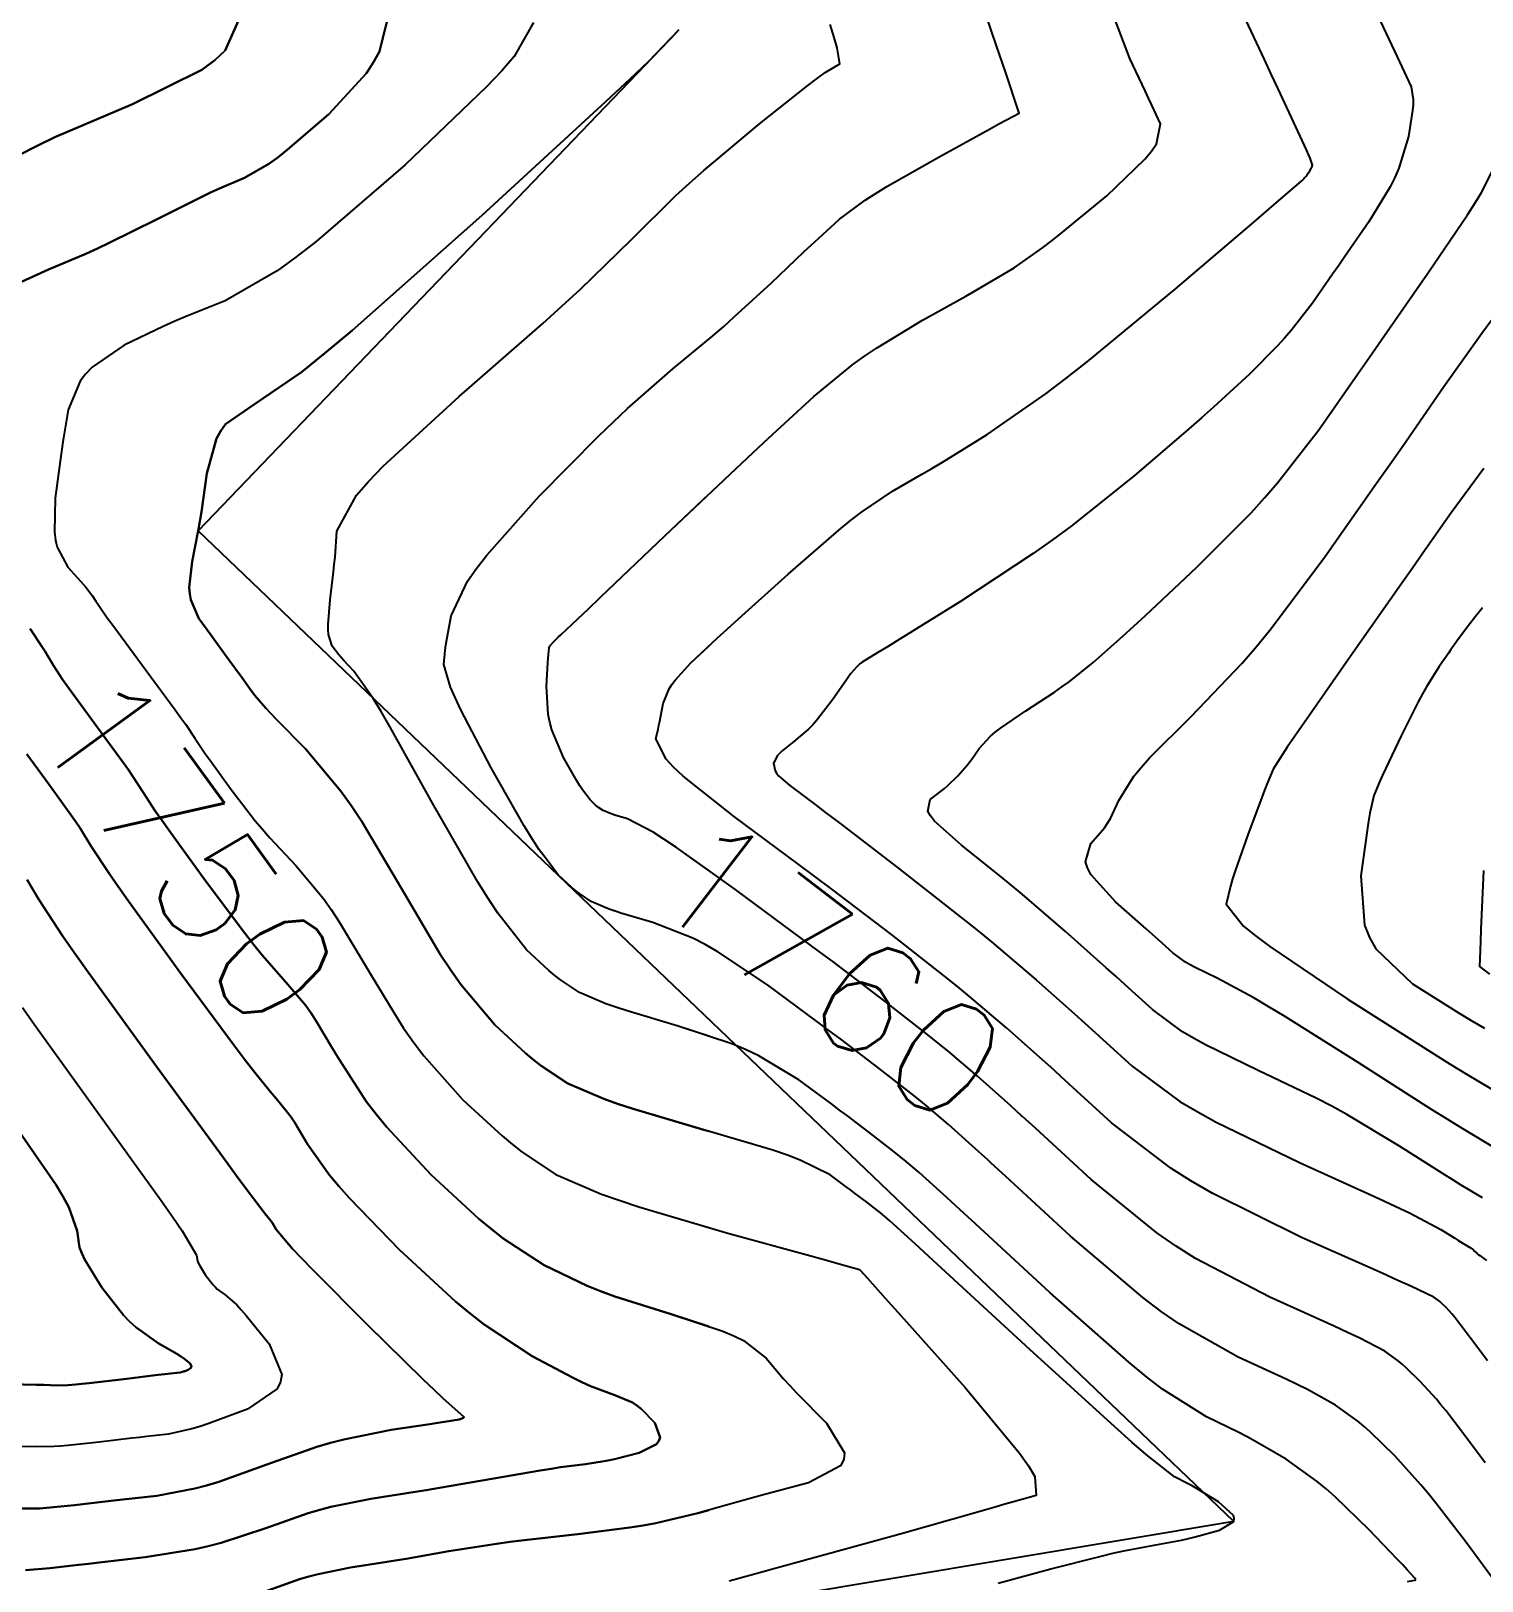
# Model space of a CAD drawing. Header units: metres. Extents: x 837476 to 838477, y 1189012 to 1191014.
# Drawn here: x 837852.3 to 837900.7, y 1189629.6 to 1189681.3 of the extents above; entities that cross this region are included whole.
import ezdxf

# ---------------------------------------------------------------- set-up
doc = ezdxf.new("R2010")
doc.units = ezdxf.units.M
doc.header["$LTSCALE"] = 0.3
for name, color, linetype in [('COTAS 10', 1, 'Continuous'), ('COTAS INT', 252, 'Continuous'), ('VIA2', 121, 'Continuous')]:
    doc.layers.add(name, color=color, linetype=linetype)
doc.styles.get("Standard").update_dxf_attribs({"font": 'simplex.shx'})

msp = doc.modelspace()

# ---------------------------------------------------------------- linework, layer by layer
at = {"layer": 'COTAS 10'}
for points in [[(837874.923, 1189653.274), (837873.843, 1189654.044), (837873.422, 1189654.325), (837873.058, 1189654.558), (837872.206, 1189655.004), (837871.784, 1189655.128), (837871.691, 1189655.159), (837871.608, 1189655.188), (837871.392, 1189655.281), (837871.234, 1189655.385), (837871.188, 1189655.421), (837871.14, 1189655.461), (837870.955, 1189655.631), (837870.702, 1189655.964), (837870.611, 1189656.107), (837870.51, 1189656.271), (837870.29, 1189656.66), (837870.07, 1189657.047), (837869.679, 1189657.971), (837869.609, 1189658.23), (837869.556, 1189658.489), (837869.505, 1189659.434), (837869.553, 1189660.209), (837869.563, 1189660.36), (837869.572, 1189660.485), (837869.59, 1189660.709), (837869.619, 1189660.769), (837869.634, 1189660.791), (837869.652, 1189660.814), (837869.743, 1189660.917), (837869.847, 1189661.022), (837869.873, 1189661.046), (837869.897, 1189661.07), (837869.976, 1189661.138), (837870.553, 1189661.68), (837870.891, 1189662.001), (837871.307, 1189662.397), (837873.455, 1189664.444), (837875.832, 1189666.698), (837876.391, 1189667.223), (837876.909, 1189667.706), (837878.422, 1189669.096), (837879.731, 1189670.163), (837880.119, 1189670.443), (837880.518, 1189670.716), (837882.054, 1189671.645), (837883.501, 1189672.452), (837883.845, 1189672.648), (837884.164, 1189672.832), (837885.109, 1189673.396), (837886.06, 1189674.061), (837886.383, 1189674.307), (837886.731, 1189674.582), (837888.2, 1189675.799), (837889.471, 1189677.016), (837889.694, 1189677.29), (837889.861, 1189677.536), (837889.999, 1189678.199), (837889.703, 1189678.829), (837889.598, 1189679.055), (837889.481, 1189679.303), (837888.975, 1189680.387), (837888.067, 1189682.759)], [(837864.225, 1189681.826), (837863.926, 1189680.614), (837863.734, 1189680.259), (837863.494, 1189679.897), (837862.234, 1189678.522), (837860.849, 1189677.329), (837860.531, 1189677.081), (837860.24, 1189676.869), (837859.427, 1189676.402), (837858.593, 1189676.045), (837858.29, 1189675.903), (837857.955, 1189675.743), (837856.483, 1189675.005), (837854.91, 1189674.225), (837854.512, 1189674.038), (837854.13, 1189673.863), (837852.883, 1189673.333), (837851.737, 1189672.811)], [(837851.737, 1189672.811), (837852.883, 1189673.333), (837854.13, 1189673.863), (837854.512, 1189674.038), (837854.91, 1189674.225), (837856.483, 1189675.005), (837857.955, 1189675.743), (837858.29, 1189675.903), (837858.593, 1189676.045), (837859.427, 1189676.402), (837860.24, 1189676.869), (837860.531, 1189677.081), (837860.849, 1189677.329), (837862.234, 1189678.522), (837863.494, 1189679.897), (837863.734, 1189680.259), (837863.926, 1189680.614), (837864.225, 1189681.826)], [(837900.785, 1189666.69), (837899.7, 1189665.221), (837898.756, 1189663.865), (837898.411, 1189663.372), (837898.029, 1189662.829), (837896.352, 1189660.443), (837894.79, 1189658.211), (837894.482, 1189657.763), (837894.227, 1189657.39), (837893.757, 1189656.658), (837893.557, 1189656.177), (837893.473, 1189655.961), (837893.377, 1189655.709), (837892.926, 1189654.503), (837892.489, 1189653.266), (837892.402, 1189652.996), (837892.328, 1189652.756), (837892.183, 1189652.151), (837892.772, 1189651.423), (837893.161, 1189651.107), (837893.649, 1189650.74), (837896.227, 1189648.997), (837899.035, 1189647.212), (837899.667, 1189646.817), (837900.236, 1189646.467), (837901.766, 1189645.56)], [(837900.83, 1189633.499), (837900.107, 1189634.475), (837899.515, 1189635.247), (837899.358, 1189635.44), (837899.205, 1189635.624), (837898.68, 1189636.21), (837898.189, 1189636.688), (837898.058, 1189636.802), (837897.929, 1189636.909), (837897.479, 1189637.231), (837896.625, 1189637.673), (837896.241, 1189637.855), (837895.794, 1189638.063), (837893.645, 1189639.031), (837891.17, 1189640.326), (837890.516, 1189640.74), (837889.876, 1189641.178), (837887.681, 1189642.962), (837885.819, 1189644.672), (837885.39, 1189645.064), (837885.361, 1189645.092), (837884.998, 1189645.42), (837883.894, 1189646.41), (837882.897, 1189647.254), (837882.573, 1189647.518), (837882.228, 1189647.795), (837880.81, 1189648.904), (837879.099, 1189650.202), (837878.571, 1189650.599), (837878.019, 1189651.011), (837875.826, 1189652.631), (837873.843, 1189654.044), (837873.422, 1189654.325), (837873.058, 1189654.558), (837872.206, 1189655.004), (837871.784, 1189655.128), (837871.691, 1189655.159), (837871.608, 1189655.188), (837871.392, 1189655.281), (837871.234, 1189655.385), (837871.188, 1189655.421), (837871.14, 1189655.461), (837870.955, 1189655.631), (837870.702, 1189655.964), (837870.611, 1189656.107), (837870.51, 1189656.271), (837870.29, 1189656.66), (837870.07, 1189657.047), (837869.679, 1189657.971), (837869.609, 1189658.23), (837869.556, 1189658.489), (837869.505, 1189659.434), (837869.553, 1189660.209), (837869.563, 1189660.36), (837869.572, 1189660.485), (837869.59, 1189660.709), (837869.619, 1189660.769), (837869.634, 1189660.791), (837869.652, 1189660.814), (837869.743, 1189660.917), (837869.847, 1189661.022), (837869.873, 1189661.046), (837869.897, 1189661.07), (837869.976, 1189661.138), (837870.553, 1189661.68), (837870.891, 1189662.001), (837871.307, 1189662.397), (837873.455, 1189664.444), (837874.923, 1189665.836)], [(837852.265, 1189661.342), (837852.683, 1189660.721), (837852.774, 1189660.582), (837852.853, 1189660.456), (837853.051, 1189660.121), (837853.353, 1189659.656), (837853.498, 1189659.449), (837853.67, 1189659.208), (837854.516, 1189658.054), (837855.37, 1189656.886), (837855.547, 1189656.636), (837855.699, 1189656.418), (837856.033, 1189655.897), (837856.455, 1189655.251), (837856.663, 1189654.955), (837856.909, 1189654.608), (837858.123, 1189652.928), (837859.429, 1189651.186), (837859.732, 1189650.8), (837860.01, 1189650.454), (837860.803, 1189649.553), (837861.457, 1189648.776), (837861.646, 1189648.509), (837861.839, 1189648.219), (837862.329, 1189647.392), (837862.567, 1189646.988), (837863.497, 1189645.556), (837863.818, 1189645.141), (837864.166, 1189644.717), (837865.652, 1189643.12), (837867.243, 1189641.652), (837867.658, 1189641.31), (837868.061, 1189640.996), (837869.423, 1189640.097), (837870.859, 1189639.412), (837871.308, 1189639.233), (837871.779, 1189639.059), (837873.669, 1189638.468), (837875.393, 1189637.902), (837875.76, 1189637.743), (837876.079, 1189637.584), (837876.834, 1189637.001), (837877.412, 1189636.309), (837877.62, 1189636.081), (837877.848, 1189635.837), (837878.848, 1189634.823), (837879.446, 1189633.839), (837879.422, 1189633.614), (837879.316, 1189633.409), (837878.247, 1189632.841), (837876.704, 1189632.42), (837876.298, 1189632.308), (837875.902, 1189632.199), (837874.55, 1189631.822), (837873.151, 1189631.494), (837872.725, 1189631.416), (837872.282, 1189631.343), (837870.544, 1189631.125), (837868.761, 1189630.925), (837868.291, 1189630.864), (837867.83, 1189630.801), (837866.248, 1189630.55), (837864.821, 1189630.304), (837864.457, 1189630.243), (837864.107, 1189630.186), (837862.959, 1189630.008), (837861.878, 1189629.791), (837861.572, 1189629.709), (837861.261, 1189629.618), (837860.114, 1189629.213)], [(837874.923, 1189638.056), (837873.669, 1189638.468), (837871.779, 1189639.059), (837871.308, 1189639.233), (837870.859, 1189639.412), (837869.423, 1189640.097), (837868.061, 1189640.996), (837867.658, 1189641.31), (837867.243, 1189641.652), (837865.652, 1189643.12), (837864.166, 1189644.717), (837863.818, 1189645.141), (837863.497, 1189645.556), (837862.567, 1189646.988), (837862.329, 1189647.392), (837861.839, 1189648.219), (837861.646, 1189648.509), (837861.457, 1189648.776), (837860.803, 1189649.553), (837860.01, 1189650.454), (837859.732, 1189650.8), (837859.429, 1189651.186), (837858.123, 1189652.928), (837856.909, 1189654.608), (837856.663, 1189654.955), (837856.455, 1189655.251), (837856.033, 1189655.897), (837855.699, 1189656.418), (837855.547, 1189656.636), (837855.37, 1189656.886), (837854.516, 1189658.054), (837853.67, 1189659.208), (837853.498, 1189659.449), (837853.353, 1189659.656), (837853.051, 1189660.121), (837852.853, 1189660.456), (837852.774, 1189660.582), (837852.683, 1189660.721), (837852.265, 1189661.342)], [(837860.114, 1189629.213), (837861.261, 1189629.618), (837861.572, 1189629.709), (837861.878, 1189629.791), (837862.959, 1189630.008), (837864.107, 1189630.186), (837864.457, 1189630.243), (837864.821, 1189630.304), (837866.248, 1189630.55), (837867.83, 1189630.801), (837868.291, 1189630.864), (837868.761, 1189630.925), (837870.544, 1189631.125), (837872.282, 1189631.343), (837872.725, 1189631.416), (837873.151, 1189631.494), (837874.55, 1189631.822), (837874.923, 1189631.926)]]:
    msp.add_lwpolyline(points, dxfattribs=at)
at = {"layer": 'COTAS INT'}
for points in [[(837874.923, 1189655.746), (837874.064, 1189656.43), (837873.746, 1189656.729), (837873.496, 1189656.994), (837873.157, 1189657.672), (837873.228, 1189657.998), (837873.256, 1189658.13), (837873.283, 1189658.257), (837873.309, 1189658.385), (837873.399, 1189658.846), (837873.594, 1189659.336), (837873.686, 1189659.481), (837873.794, 1189659.631), (837874.32, 1189660.207), (837875.203, 1189661.029), (837875.536, 1189661.334), (837875.906, 1189661.672), (837877.564, 1189663.17), (837879.259, 1189664.638), (837879.653, 1189664.957), (837880.014, 1189665.238), (837881.047, 1189665.937), (837882.032, 1189666.501), (837882.362, 1189666.698), (837882.719, 1189666.911), (837884.215, 1189667.828), (837886.186, 1189669.198), (837886.842, 1189669.698), (837887.546, 1189670.251), (837890.484, 1189672.681), (837893.11, 1189674.921), (837893.617, 1189675.354), (837894.028, 1189675.706), (837894.717, 1189676.298), (837894.778, 1189676.36), (837894.794, 1189676.377), (837894.808, 1189676.394), (837894.855, 1189676.454), (837894.899, 1189676.517), (837894.912, 1189676.536), (837894.926, 1189676.555), (837894.978, 1189676.631), (837895.025, 1189676.707), (837895.035, 1189676.728), (837895.044, 1189676.748), (837895.065, 1189676.817), (837894.989, 1189677.055), (837894.936, 1189677.181), (837894.87, 1189677.334), (837894.517, 1189678.103), (837893.923, 1189679.37), (837893.705, 1189679.835), (837893.464, 1189680.351), (837892.399, 1189682.629)], [(837851.917, 1189677.169), (837852.483, 1189677.457), (837853.095, 1189677.751), (837855.683, 1189678.854), (837857.995, 1189680.005), (837858.433, 1189680.328), (837858.782, 1189680.654), (837859.31, 1189681.851)], [(837859.31, 1189681.851), (837858.782, 1189680.654), (837858.433, 1189680.328), (837857.995, 1189680.005), (837855.683, 1189678.854), (837853.095, 1189677.751), (837852.483, 1189677.457), (837851.917, 1189677.169)], [(837869.074, 1189681.583), (837868.421, 1189680.452), (837868.007, 1189679.973), (837867.491, 1189679.422), (837864.788, 1189676.834), (837861.819, 1189674.276), (837861.137, 1189673.745), (837860.515, 1189673.291), (837858.773, 1189672.29), (837857.437, 1189671.758), (837857.072, 1189671.599), (837856.708, 1189671.436), (837855.41, 1189670.808), (837854.34, 1189670.077), (837854.12, 1189669.849), (837853.933, 1189669.611), (837853.536, 1189668.659), (837853.36, 1189667.584), (837853.313, 1189667.268), (837853.266, 1189666.944), (837853.106, 1189665.707), (837853.076, 1189664.569), (837853.113, 1189664.307), (837853.138, 1189664.201), (837853.168, 1189664.068), (837853.528, 1189663.399), (837853.947, 1189662.939), (837854.04, 1189662.833), (837854.123, 1189662.735), (837854.338, 1189662.459), (837854.466, 1189662.269), (837854.493, 1189662.226), (837854.518, 1189662.188), (837854.578, 1189662.086), (837854.841, 1189661.714), (837854.993, 1189661.505), (837855.179, 1189661.251), (837856.138, 1189659.954), (837857.108, 1189658.637), (837857.301, 1189658.37), (837857.462, 1189658.146), (837857.769, 1189657.693), (837858.007, 1189657.33), (837858.123, 1189657.163), (837858.262, 1189656.967), (837858.945, 1189656.023), (837859.783, 1189654.939), (837860.019, 1189654.656), (837860.257, 1189654.38), (837861.131, 1189653.444), (837862.05, 1189652.35), (837862.317, 1189651.975), (837862.588, 1189651.567), (837863.612, 1189649.834), (837864.251, 1189648.792), (837864.731, 1189648.008), (837865.063, 1189647.543), (837865.404, 1189647.095), (837866.713, 1189645.622), (837868.022, 1189644.414), (837868.364, 1189644.132), (837868.696, 1189643.874), (837869.817, 1189643.134), (837871.343, 1189642.475), (837871.93, 1189642.268), (837872.588, 1189642.05), (837874.923, 1189641.361)], [(837869.074, 1189681.583), (837868.421, 1189680.452), (837868.007, 1189679.973), (837867.491, 1189679.422), (837864.788, 1189676.834), (837861.819, 1189674.276), (837861.137, 1189673.745), (837860.515, 1189673.291), (837858.773, 1189672.29), (837857.437, 1189671.758), (837857.072, 1189671.599), (837856.708, 1189671.436), (837855.41, 1189670.808), (837854.34, 1189670.077), (837854.12, 1189669.849), (837853.933, 1189669.611), (837853.536, 1189668.659), (837853.36, 1189667.584), (837853.313, 1189667.268), (837853.266, 1189666.944), (837853.106, 1189665.707), (837853.076, 1189664.569), (837853.113, 1189664.307), (837853.138, 1189664.201), (837853.168, 1189664.068), (837853.528, 1189663.399), (837853.947, 1189662.939), (837854.04, 1189662.833), (837854.123, 1189662.735), (837854.338, 1189662.459), (837854.466, 1189662.269), (837854.493, 1189662.226), (837854.518, 1189662.188), (837854.578, 1189662.086), (837854.841, 1189661.714), (837854.993, 1189661.505), (837855.179, 1189661.251), (837856.138, 1189659.954), (837857.108, 1189658.637), (837857.301, 1189658.37), (837857.462, 1189658.146), (837857.769, 1189657.693), (837858.007, 1189657.33), (837858.123, 1189657.163), (837858.262, 1189656.967), (837858.945, 1189656.023), (837859.783, 1189654.939), (837860.019, 1189654.656), (837860.257, 1189654.38), (837861.131, 1189653.444), (837862.05, 1189652.35), (837862.317, 1189651.975), (837862.588, 1189651.567), (837863.612, 1189649.834), (837864.251, 1189648.792), (837864.731, 1189648.008), (837865.063, 1189647.543), (837865.404, 1189647.095), (837866.713, 1189645.622), (837868.022, 1189644.414), (837868.364, 1189644.132), (837868.696, 1189643.874), (837869.817, 1189643.134), (837871.343, 1189642.475), (837871.93, 1189642.268), (837872.588, 1189642.05), (837875.558, 1189641.174), (837878.322, 1189640.412), (837878.85, 1189640.266), (837879.275, 1189640.148), (837879.953, 1189639.956), (837879.963, 1189639.944), (837879.99, 1189639.917), (837880.038, 1189639.865), (837880.061, 1189639.84), (837880.087, 1189639.81), (837880.216, 1189639.665), (837880.81, 1189639), (837881.129, 1189638.642), (837881.516, 1189638.209), (837883.472, 1189636.017), (837885.293, 1189633.832), (837885.594, 1189633.403), (837885.807, 1189633.05), (837885.845, 1189632.41), (837885.087, 1189632.201), (837884.799, 1189632.12), (837884.478, 1189632.029), (837883.034, 1189631.617), (837881.39, 1189631.15), (837880.943, 1189631.024), (837880.498, 1189630.9), (837878.918, 1189630.467), (837877.46, 1189630.07), (837877.092, 1189629.969), (837876.74, 1189629.871), (837875.596, 1189629.553)], [(837874.923, 1189650.734), (837874.796, 1189650.806), (837874.39, 1189651.018), (837873.054, 1189651.543), (837871.989, 1189651.857), (837871.775, 1189651.928), (837871.753, 1189651.935), (837871.543, 1189652.009), (837870.998, 1189652.244), (837870.6, 1189652.507), (837870.482, 1189652.599), (837870.36, 1189652.699), (837869.895, 1189653.129), (837869.455, 1189653.71), (837869.255, 1189653.971), (837869.024, 1189654.332), (837868.793, 1189654.71), (837868.77, 1189654.747), (837867.658, 1189656.706), (837866.645, 1189658.645), (837866.454, 1189659.048), (837866.302, 1189659.393), (837866.073, 1189660.152), (837866.124, 1189660.633), (837866.148, 1189660.802), (837866.177, 1189660.986), (837866.317, 1189661.78), (837866.87, 1189662.936), (837867.159, 1189663.348), (837867.508, 1189663.801), (837869.258, 1189665.768), (837871.242, 1189667.776), (837871.738, 1189668.254), (837872.211, 1189668.698), (837873.725, 1189670.019), (837875.058, 1189671.129), (837875.417, 1189671.441), (837875.771, 1189671.754), (837877.012, 1189672.898), (837878.097, 1189673.927), (837878.353, 1189674.167), (837878.589, 1189674.388), (837879.28, 1189675.022), (837880.136, 1189675.652), (837880.477, 1189675.869), (837880.862, 1189676.106), (837882.627, 1189677.115), (837884.284, 1189678.024), (837884.602, 1189678.197), (837884.858, 1189678.337), (837885.275, 1189678.555), (837884.819, 1189679.933), (837884.526, 1189680.804), (837884.16, 1189681.886)], [(837897.344, 1189681.618), (837897.895, 1189680.439), (837898.365, 1189679.434), (837898.432, 1189679.009), (837898.427, 1189678.84), (837898.413, 1189678.649), (837898.277, 1189677.775), (837897.952, 1189676.717), (837897.818, 1189676.411), (837897.664, 1189676.099), (837896.951, 1189674.924), (837896.151, 1189673.771), (837895.944, 1189673.473), (837895.742, 1189673.184), (837895.065, 1189672.218), (837894.355, 1189671.304), (837894.133, 1189671.047), (837893.899, 1189670.79), (837892.964, 1189669.848), (837891.762, 1189668.748), (837891.36, 1189668.391), (837890.928, 1189668.011), (837889.118, 1189666.451), (837887.01, 1189664.768), (837886.389, 1189664.312), (837885.752, 1189663.859), (837883.32, 1189662.259), (837881.273, 1189660.991), (837880.88, 1189660.747), (837880.562, 1189660.55), (837880.04, 1189660.228), (837879.993, 1189660.195), (837879.975, 1189660.18), (837879.954, 1189660.162), (837879.858, 1189660.078), (837879.666, 1189659.849), (837879.584, 1189659.739), (837879.49, 1189659.61), (837879.046, 1189658.977), (837878.53, 1189658.3), (837878.39, 1189658.142), (837878.252, 1189657.998), (837877.763, 1189657.586), (837877.366, 1189657.276), (837877.286, 1189657.197), (837877.218, 1189657.12), (837877.082, 1189656.864), (837877.132, 1189656.604), (837877.183, 1189656.524), (837877.25, 1189656.441), (837877.624, 1189656.112), (837878.465, 1189655.479), (837878.827, 1189655.203), (837879.244, 1189654.885), (837881.216, 1189653.373), (837883.347, 1189651.707), (837883.865, 1189651.291), (837884.351, 1189650.895), (837885.848, 1189649.627), (837887.125, 1189648.492), (837887.473, 1189648.179), (837887.818, 1189647.867), (837889.046, 1189646.745), (837890.64, 1189645.571), (837891.217, 1189645.227), (837891.852, 1189644.874), (837894.632, 1189643.527), (837897.28, 1189642.332), (837897.832, 1189642.074), (837898.305, 1189641.848), (837899.357, 1189641.295), (837899.82, 1189641), (837899.921, 1189640.937), (837900.011, 1189640.881), (837900.237, 1189640.746), (837900.366, 1189640.669), (837900.394, 1189640.65), (837900.418, 1189640.632), (837900.48, 1189640.575), (837900.565, 1189640.495), (837900.605, 1189640.463), (837900.652, 1189640.426), (837900.878, 1189640.255)], [(837873.924, 1189681.339), (837872.915, 1189680.291), (837872.279, 1189679.687), (837871.488, 1189678.948), (837867.341, 1189675.145), (837863.013, 1189671.307), (837862.107, 1189670.545), (837861.329, 1189669.913), (837859.574, 1189668.718), (837858.794, 1189668.174), (837858.63, 1189667.952), (837858.489, 1189667.7), (837858.166, 1189666.533), (837857.983, 1189665.249), (837857.93, 1189664.923), (837857.876, 1189664.61), (837857.673, 1189663.587), (837857.581, 1189662.724), (837857.596, 1189662.513), (837857.63, 1189662.313), (837857.902, 1189661.691), (837858.297, 1189661.141), (837858.409, 1189660.987), (837858.522, 1189660.832), (837858.938, 1189660.267), (837859.283, 1189659.8), (837859.35, 1189659.708), (837859.406, 1189659.631), (837859.505, 1189659.488), (837859.558, 1189659.408), (837859.584, 1189659.371), (837859.614, 1189659.327), (837859.766, 1189659.118), (837860.137, 1189658.692), (837860.306, 1189658.512), (837860.504, 1189658.305), (837861.458, 1189657.335), (837862.643, 1189655.925), (837862.987, 1189655.441), (837863.337, 1189654.915), (837864.658, 1189652.68), (837865.965, 1189650.46), (837866.308, 1189649.944), (837866.641, 1189649.472), (837867.773, 1189648.124), (837868.802, 1189647.175), (837869.07, 1189646.955), (837869.33, 1189646.752), (837870.211, 1189646.171), (837871.414, 1189645.652), (837871.878, 1189645.489), (837872.398, 1189645.316), (837874.751, 1189644.623), (837874.923, 1189644.572)], [(837884.573, 1189629.488), (837886.331, 1189629.962), (837888.012, 1189630.391), (837888.408, 1189630.484), (837888.773, 1189630.566), (837889.841, 1189630.772), (837890.696, 1189630.927), (837890.927, 1189630.978), (837891.156, 1189631.031), (837891.962, 1189631.251), (837892.439, 1189631.543), (837892.461, 1189631.642), (837892.434, 1189631.749), (837891.937, 1189632.202), (837891.219, 1189632.637), (837891.052, 1189632.733), (837890.9, 1189632.818), (837890.467, 1189633.039), (837889.518, 1189633.782), (837889.041, 1189634.198), (837888.47, 1189634.704), (837885.633, 1189637.288), (837882.821, 1189639.88), (837882.266, 1189640.391), (837881.808, 1189640.812), (837880.962, 1189641.584), (837880.716, 1189641.793), (837880.636, 1189641.858), (837880.551, 1189641.927), (837880.2, 1189642.201), (837879.777, 1189642.522), (837879.647, 1189642.62), (837879.51, 1189642.722), (837878.968, 1189643.122), (837877.969, 1189643.611), (837877.544, 1189643.769), (837877.054, 1189643.937), (837874.751, 1189644.623), (837872.398, 1189645.316), (837871.878, 1189645.489), (837871.414, 1189645.652), (837870.211, 1189646.171), (837869.33, 1189646.752), (837869.07, 1189646.955), (837868.802, 1189647.175), (837867.773, 1189648.124), (837866.641, 1189649.472), (837866.308, 1189649.944), (837865.965, 1189650.46), (837864.658, 1189652.68), (837863.337, 1189654.915), (837862.987, 1189655.441), (837862.643, 1189655.925), (837861.458, 1189657.335), (837860.504, 1189658.305), (837860.306, 1189658.512), (837860.137, 1189658.692), (837859.766, 1189659.118), (837859.614, 1189659.327), (837859.584, 1189659.371), (837859.558, 1189659.408), (837859.505, 1189659.488), (837859.406, 1189659.631), (837859.35, 1189659.708), (837859.283, 1189659.8), (837858.938, 1189660.267), (837858.522, 1189660.832), (837858.409, 1189660.987), (837858.297, 1189661.141), (837857.902, 1189661.691), (837857.63, 1189662.313), (837857.596, 1189662.513), (837857.581, 1189662.724), (837857.673, 1189663.587), (837857.876, 1189664.61), (837857.93, 1189664.923), (837857.983, 1189665.249), (837858.166, 1189666.533), (837858.489, 1189667.7), (837858.63, 1189667.952), (837858.794, 1189668.174), (837859.574, 1189668.718), (837861.329, 1189669.913), (837862.107, 1189670.545), (837863.013, 1189671.307), (837867.341, 1189675.145), (837871.488, 1189678.948), (837872.279, 1189679.687), (837872.915, 1189680.291), (837873.924, 1189681.339)], [(837898.237, 1189629.546), (837898.489, 1189629.585), (837898.512, 1189629.6), (837898.513, 1189629.607), (837898.512, 1189629.616), (837898.489, 1189629.658), (837898.232, 1189629.936), (837898.083, 1189630.094), (837897.9, 1189630.287), (837896.96, 1189631.273), (837895.83, 1189632.372), (837895.528, 1189632.636), (837895.23, 1189632.882), (837894.194, 1189633.623), (837893.172, 1189634.221), (837892.884, 1189634.376), (837892.594, 1189634.527), (837891.527, 1189635.036), (837890.069, 1189635.964), (837889.533, 1189636.378), (837888.939, 1189636.862), (837886.316, 1189639.18), (837883.82, 1189641.478), (837883.307, 1189641.948), (837882.871, 1189642.348), (837881.94, 1189643.193), (837881.443, 1189643.613), (837881.282, 1189643.745), (837881.11, 1189643.883), (837880.403, 1189644.435), (837879.551, 1189645.082), (837879.288, 1189645.279), (837879.013, 1189645.485), (837877.921, 1189646.292), (837876.593, 1189647.089), (837876.17, 1189647.288), (837875.722, 1189647.477), (837873.903, 1189648.083), (837872.194, 1189648.587), (837871.816, 1189648.712), (837871.479, 1189648.831), (837870.605, 1189649.208), (837869.965, 1189649.63), (837869.776, 1189649.777), (837869.581, 1189649.937), (837868.834, 1189650.626), (837867.878, 1189651.849), (837867.552, 1189652.346), (837867.2, 1189652.912), (837865.703, 1189655.526), (837864.284, 1189658.065), (837863.98, 1189658.583), (837863.715, 1189659.021), (837863.076, 1189659.933), (837862.729, 1189660.296), (837862.647, 1189660.388), (837862.572, 1189660.476), (837862.351, 1189660.761), (837862.231, 1189661.157), (837862.219, 1189661.315), (837862.216, 1189661.493), (837862.283, 1189662.312), (837862.395, 1189663.243), (837862.421, 1189663.493), (837862.444, 1189663.74), (837862.51, 1189664.602), (837863.166, 1189665.801), (837863.561, 1189666.261), (837864.049, 1189666.776), (837866.585, 1189669.097), (837869.378, 1189671.534), (837870.028, 1189672.121), (837870.625, 1189672.671), (837872.339, 1189674.343), (837873.825, 1189675.803), (837874.279, 1189676.219), (837874.751, 1189676.64), (837876.61, 1189678.203), (837878.226, 1189679.481), (837878.545, 1189679.723), (837878.808, 1189679.915), (837879.293, 1189680.205), (837879.201, 1189680.738), (837879.101, 1189681.085), (837878.967, 1189681.518)], [(837874.923, 1189647.743), (837873.903, 1189648.083), (837872.194, 1189648.587), (837871.816, 1189648.712), (837871.479, 1189648.831), (837870.605, 1189649.208), (837869.965, 1189649.63), (837869.776, 1189649.777), (837869.581, 1189649.937), (837868.834, 1189650.626), (837867.878, 1189651.849), (837867.552, 1189652.346), (837867.2, 1189652.912), (837865.703, 1189655.526), (837864.284, 1189658.065), (837863.98, 1189658.583), (837863.715, 1189659.021), (837863.076, 1189659.933), (837862.729, 1189660.296), (837862.647, 1189660.388), (837862.572, 1189660.476), (837862.351, 1189660.761), (837862.231, 1189661.157), (837862.219, 1189661.315), (837862.216, 1189661.493), (837862.283, 1189662.312), (837862.395, 1189663.243), (837862.421, 1189663.493), (837862.444, 1189663.74), (837862.51, 1189664.602), (837863.166, 1189665.801), (837863.561, 1189666.261), (837864.049, 1189666.776), (837866.585, 1189669.097), (837869.378, 1189671.534), (837870.028, 1189672.121), (837870.625, 1189672.671), (837872.339, 1189674.343), (837873.825, 1189675.803), (837874.279, 1189676.219), (837874.751, 1189676.64), (837874.923, 1189676.785)], [(837900.747, 1189642.351), (837900.034, 1189642.776), (837899.752, 1189642.951), (837899.433, 1189643.151), (837897.975, 1189644.08), (837896.219, 1189645.131), (837895.712, 1189645.408), (837895.196, 1189645.678), (837893.257, 1189646.604), (837891.501, 1189647.454), (837891.1, 1189647.677), (837890.736, 1189647.895), (837889.729, 1189648.636), (837888.818, 1189649.465), (837888.514, 1189649.737), (837888.188, 1189650.028), (837886.825, 1189651.236), (837885.375, 1189652.487), (837884.994, 1189652.806), (837884.622, 1189653.113), (837883.354, 1189654.121), (837882.457, 1189654.921), (837882.32, 1189655.096), (837882.231, 1189655.252), (837882.309, 1189655.648), (837882.689, 1189655.931), (837882.79, 1189656.015), (837882.89, 1189656.102), (837883.235, 1189656.437), (837883.547, 1189656.791), (837883.626, 1189656.89), (837883.701, 1189656.989), (837883.946, 1189657.349), (837884.321, 1189657.761), (837884.479, 1189657.893), (837884.66, 1189658.033), (837885.507, 1189658.602), (837886.46, 1189659.227), (837886.707, 1189659.402), (837886.947, 1189659.578), (837887.753, 1189660.22), (837888.745, 1189661.101), (837889.102, 1189661.428), (837889.495, 1189661.79), (837891.211, 1189663.397), (837893.02, 1189665.219), (837893.471, 1189665.718), (837893.901, 1189666.214), (837895.276, 1189667.983), (837896.586, 1189669.852), (837896.975, 1189670.41), (837897.377, 1189670.987), (837898.923, 1189673.217), (837900.24, 1189675.168), (837900.497, 1189675.569), (837900.707, 1189675.908), (837901.076, 1189676.629)], [(837901.256, 1189643.955), (837900.057, 1189644.672), (837899.583, 1189644.966), (837899.046, 1189645.302), (837896.593, 1189646.865), (837894.133, 1189648.414), (837893.592, 1189648.741), (837893.112, 1189649.024), (837891.883, 1189649.68), (837891.151, 1189650.035), (837890.983, 1189650.128), (837890.832, 1189650.219), (837890.412, 1189650.528), (837889.926, 1189650.966), (837889.733, 1189651.139), (837889.514, 1189651.333), (837888.511, 1189652.22), (837887.671, 1189653.147), (837887.555, 1189653.367), (837887.489, 1189653.571), (837887.672, 1189654.177), (837888.126, 1189654.702), (837888.232, 1189654.856), (837888.329, 1189655.014), (837888.608, 1189655.614), (837889.112, 1189656.423), (837889.352, 1189656.713), (837889.635, 1189657.032), (837891.02, 1189658.42), (837892.719, 1189660.195), (837893.201, 1189660.757), (837893.687, 1189661.35), (837895.486, 1189663.748), (837897.209, 1189666.201), (837897.648, 1189666.828), (837898.07, 1189667.433), (837899.459, 1189669.432), (837900.722, 1189671.214), (837901.066, 1189671.683)], [(837901.041, 1189629.704), (837900.176, 1189630.875), (837899.198, 1189632.151), (837898.94, 1189632.469), (837898.687, 1189632.772), (837897.82, 1189633.742), (837897.009, 1189634.53), (837896.793, 1189634.719), (837896.579, 1189634.895), (837895.836, 1189635.427), (837894.899, 1189635.947), (837894.563, 1189636.116), (837894.194, 1189636.295), (837892.586, 1189637.033), (837890.619, 1189638.145), (837890.024, 1189638.559), (837889.408, 1189639.02), (837886.998, 1189641.071), (837884.82, 1189643.075), (837884.349, 1189643.506), (837884.229, 1189643.617), (837883.935, 1189643.884), (837882.917, 1189644.802), (837882.17, 1189645.434), (837881.928, 1189645.631), (837881.669, 1189645.839), (837880.606, 1189646.67), (837879.325, 1189647.642), (837878.93, 1189647.939), (837878.516, 1189648.248), (837876.874, 1189649.461), (837875.218, 1189650.566), (837874.796, 1189650.806), (837874.39, 1189651.018), (837873.054, 1189651.543), (837871.989, 1189651.857), (837871.775, 1189651.928), (837871.753, 1189651.935), (837871.543, 1189652.009), (837870.998, 1189652.244), (837870.6, 1189652.507), (837870.482, 1189652.599), (837870.36, 1189652.699), (837869.895, 1189653.129), (837869.455, 1189653.71), (837869.255, 1189653.971), (837869.024, 1189654.332), (837868.793, 1189654.71), (837868.77, 1189654.747), (837867.658, 1189656.706), (837866.645, 1189658.645), (837866.454, 1189659.048), (837866.302, 1189659.393), (837866.073, 1189660.152), (837866.124, 1189660.633), (837866.148, 1189660.802), (837866.177, 1189660.986), (837866.317, 1189661.78), (837866.87, 1189662.936), (837867.159, 1189663.348), (837867.508, 1189663.801), (837869.258, 1189665.768), (837871.242, 1189667.776), (837871.738, 1189668.254), (837872.211, 1189668.698), (837873.725, 1189670.019), (837874.923, 1189671.017)], [(837900.74, 1189662.039), (837900.512, 1189661.75), (837900.322, 1189661.507), (837899.942, 1189661.011), (837899.759, 1189660.748), (837899.692, 1189660.653), (837899.619, 1189660.547), (837899.294, 1189660.086), (837898.875, 1189659.412), (837898.743, 1189659.173), (837898.602, 1189658.911), (837898.034, 1189657.777), (837897.518, 1189656.69), (837897.411, 1189656.458), (837897.319, 1189656.257), (837897.114, 1189655.778), (837896.985, 1189655.195), (837896.94, 1189654.928), (837896.891, 1189654.615), (837896.684, 1189653.104), (837896.808, 1189651.448), (837896.968, 1189651.045), (837897.182, 1189650.665), (837898.412, 1189649.491), (837899.968, 1189648.515), (837900.389, 1189648.259), (837900.806, 1189648.01)], [(837900.909, 1189636.906), (837900.618, 1189637.295), (837900.037, 1189638.074), (837899.831, 1189638.343), (837899.776, 1189638.411), (837899.723, 1189638.475), (837899.54, 1189638.679), (837899.369, 1189638.846), (837899.323, 1189638.885), (837899.278, 1189638.923), (837899.121, 1189639.035), (837898.351, 1189639.398), (837897.92, 1189639.594), (837897.394, 1189639.83), (837894.704, 1189641.028), (837891.72, 1189642.507), (837891.008, 1189642.921), (837890.345, 1189643.336), (837888.364, 1189644.854), (837886.819, 1189646.27), (837886.493, 1189646.567), (837886.431, 1189646.622), (837886.062, 1189646.956), (837884.871, 1189648.019), (837883.624, 1189649.075), (837883.219, 1189649.405), (837882.788, 1189649.751), (837881.013, 1189651.139), (837879.027, 1189652.65), (837878.462, 1189653.075), (837877.891, 1189653.502), (837875.777, 1189655.067), (837874.064, 1189656.43), (837873.746, 1189656.729), (837873.496, 1189656.994), (837873.157, 1189657.672), (837873.228, 1189657.998), (837873.256, 1189658.13), (837873.283, 1189658.257), (837873.309, 1189658.385), (837873.399, 1189658.846), (837873.594, 1189659.336), (837873.686, 1189659.481), (837873.794, 1189659.631), (837874.32, 1189660.207), (837874.923, 1189660.769)], [(837852.11, 1189629.919), (837852.929, 1189629.985), (837853.885, 1189630.098), (837854.215, 1189630.136), (837854.574, 1189630.177), (837856.108, 1189630.35), (837857.773, 1189630.617), (837858.214, 1189630.718), (837858.647, 1189630.829), (837860.14, 1189631.328), (837861.551, 1189631.827), (837861.932, 1189631.939), (837862.31, 1189632.039), (837863.638, 1189632.306), (837865.051, 1189632.525), (837865.481, 1189632.596), (837865.928, 1189632.67), (837867.683, 1189632.972), (837869.296, 1189633.248), (837869.654, 1189633.305), (837869.973, 1189633.355), (837870.802, 1189633.465), (837871.429, 1189633.557), (837871.619, 1189633.594), (837871.817, 1189633.637), (837872.595, 1189633.835), (837873.178, 1189634.13), (837873.254, 1189634.233), (837873.293, 1189634.347), (837873.121, 1189634.835), (837872.664, 1189635.312), (837872.522, 1189635.418), (837872.373, 1189635.513), (837871.78, 1189635.761), (837870.971, 1189636.067), (837870.686, 1189636.198), (837870.374, 1189636.349), (837869.03, 1189637.061), (837867.426, 1189638.119), (837866.952, 1189638.488), (837866.464, 1189638.89), (837864.591, 1189640.617), (837862.929, 1189642.34), (837862.573, 1189642.739), (837862.263, 1189643.104), (837861.521, 1189644.141), (837861.09, 1189644.871), (837860.976, 1189645.043), (837860.863, 1189645.201), (837860.476, 1189645.662), (837860.281, 1189645.901), (837859.763, 1189646.529), (837859.445, 1189646.943), (837859.074, 1189647.433), (837857.302, 1189649.833), (837855.556, 1189652.248), (837855.202, 1189652.747), (837854.904, 1189653.173), (837854.297, 1189654.101), (837853.935, 1189654.69), (837853.792, 1189654.902), (837853.631, 1189655.135), (837852.894, 1189656.153), (837852.161, 1189657.165)], [(837852.161, 1189657.165), (837852.894, 1189656.153), (837853.631, 1189655.135), (837853.792, 1189654.902), (837853.935, 1189654.69), (837854.297, 1189654.101), (837854.904, 1189653.173), (837855.202, 1189652.747), (837855.556, 1189652.248), (837857.302, 1189649.833), (837859.074, 1189647.433), (837859.445, 1189646.943), (837859.763, 1189646.529), (837860.281, 1189645.901), (837860.476, 1189645.662), (837860.863, 1189645.201), (837860.976, 1189645.043), (837861.09, 1189644.871), (837861.521, 1189644.141), (837862.263, 1189643.104), (837862.573, 1189642.739), (837862.929, 1189642.34), (837864.591, 1189640.617), (837866.464, 1189638.89), (837866.952, 1189638.488), (837867.426, 1189638.119), (837869.03, 1189637.061), (837870.374, 1189636.349), (837870.686, 1189636.198), (837870.971, 1189636.067), (837871.78, 1189635.761), (837872.373, 1189635.513), (837872.522, 1189635.418), (837872.664, 1189635.312), (837873.121, 1189634.835), (837873.293, 1189634.347), (837873.254, 1189634.233), (837873.178, 1189634.13), (837872.595, 1189633.835), (837871.817, 1189633.637), (837871.619, 1189633.594), (837871.429, 1189633.557), (837870.802, 1189633.465), (837869.973, 1189633.355), (837869.654, 1189633.305), (837869.296, 1189633.248), (837867.683, 1189632.972), (837865.928, 1189632.67), (837865.481, 1189632.596), (837865.051, 1189632.525), (837863.638, 1189632.306), (837862.31, 1189632.039), (837861.932, 1189631.939), (837861.551, 1189631.827), (837860.14, 1189631.328), (837858.647, 1189630.829), (837858.214, 1189630.718), (837857.773, 1189630.617), (837856.108, 1189630.35), (837854.574, 1189630.177), (837854.215, 1189630.136), (837853.885, 1189630.098), (837852.929, 1189629.985), (837852.11, 1189629.919)], [(837900.775, 1189653.274), (837900.694, 1189651.305), (837900.678, 1189650.922), (837900.665, 1189650.61), (837900.64, 1189650.07), (837900.973, 1189649.818)], [(837852.172, 1189652.961), (837852.561, 1189652.306), (837853.353, 1189651.095), (837853.741, 1189650.539), (837854.203, 1189649.888), (837856.481, 1189646.738), (837858.72, 1189643.681), (837859.157, 1189643.087), (837859.516, 1189642.603), (837860.149, 1189641.771), (837860.27, 1189641.626), (837860.305, 1189641.577), (837860.341, 1189641.523), (837860.476, 1189641.295), (837861.029, 1189640.652), (837861.328, 1189640.337), (837861.691, 1189639.962), (837863.531, 1189638.115), (837865.379, 1189636.298), (837865.748, 1189635.942), (837866.054, 1189635.65), (837866.643, 1189635.13), (837866.747, 1189635.04), (837866.747, 1189635.019), (837866.734, 1189635.001), (837866.585, 1189634.948), (837866.097, 1189634.87), (837865.871, 1189634.836), (837865.605, 1189634.796), (837864.318, 1189634.604), (837862.741, 1189634.287), (837862.293, 1189634.168), (837861.841, 1189634.035), (837860.166, 1189633.444), (837858.566, 1189632.871), (837858.16, 1189632.75), (837857.77, 1189632.646), (837856.498, 1189632.408), (837855.367, 1189632.279), (837855.066, 1189632.245), (837854.771, 1189632.21), (837853.753, 1189632.089), (837852.818, 1189631.999), (837852.577, 1189631.985), (837852.342, 1189631.975), (837851.558, 1189631.977)], [(837851.558, 1189631.977), (837852.342, 1189631.975), (837852.577, 1189631.985), (837852.818, 1189631.999), (837853.753, 1189632.089), (837854.771, 1189632.21), (837855.066, 1189632.245), (837855.367, 1189632.279), (837856.498, 1189632.408), (837857.77, 1189632.646), (837858.16, 1189632.75), (837858.566, 1189632.871), (837860.166, 1189633.444), (837861.841, 1189634.035), (837862.293, 1189634.168), (837862.741, 1189634.287), (837864.318, 1189634.604), (837865.605, 1189634.796), (837865.871, 1189634.836), (837866.097, 1189634.87), (837866.585, 1189634.948), (837866.734, 1189635.001), (837866.747, 1189635.019), (837866.747, 1189635.04), (837866.643, 1189635.13), (837866.054, 1189635.65), (837865.748, 1189635.942), (837865.379, 1189636.298), (837863.531, 1189638.115), (837861.691, 1189639.962), (837861.328, 1189640.337), (837861.029, 1189640.652), (837860.476, 1189641.295), (837860.341, 1189641.523), (837860.305, 1189641.577), (837860.27, 1189641.626), (837860.149, 1189641.771), (837859.516, 1189642.603), (837859.157, 1189643.087), (837858.72, 1189643.681), (837856.481, 1189646.738), (837854.203, 1189649.888), (837853.741, 1189650.539), (837853.353, 1189651.095), (837852.561, 1189652.306), (837852.172, 1189652.961)], [(837852.013, 1189648.698), (837852.454, 1189648.071), (837856.642, 1189642.262), (837857.032, 1189641.705), (837857.344, 1189641.249), (837857.825, 1189640.44), (837857.854, 1189640.245), (837857.881, 1189640.176), (837857.917, 1189640.1), (837858.117, 1189639.774), (837858.373, 1189639.448), (837858.444, 1189639.374), (837858.516, 1189639.306), (837858.779, 1189639.116), (837859.165, 1189638.776), (837859.314, 1189638.614), (837859.482, 1189638.421), (837860.243, 1189637.479), (837860.668, 1189636.452), (837860.625, 1189636.206), (837860.511, 1189635.978), (837859.52, 1189635.291), (837858.235, 1189634.813), (837857.938, 1189634.716), (837857.665, 1189634.634), (837856.887, 1189634.466), (837856.159, 1189634.382), (837855.918, 1189634.354), (837855.658, 1189634.323), (837854.576, 1189634.193), (837853.526, 1189634.08), (837853.287, 1189634.06), (837853.07, 1189634.045), (837852.473, 1189634.033), (837851.856, 1189634.053)], [(837852.013, 1189648.698), (837852.454, 1189648.071), (837856.642, 1189642.262), (837857.032, 1189641.705), (837857.344, 1189641.249), (837857.825, 1189640.44), (837857.854, 1189640.245), (837857.881, 1189640.176), (837857.917, 1189640.1), (837858.117, 1189639.774), (837858.373, 1189639.448), (837858.444, 1189639.374), (837858.516, 1189639.306), (837858.779, 1189639.116), (837859.165, 1189638.776), (837859.314, 1189638.614), (837859.482, 1189638.421), (837860.243, 1189637.479), (837860.668, 1189636.452), (837860.625, 1189636.206), (837860.511, 1189635.978), (837859.52, 1189635.291), (837858.235, 1189634.813), (837857.938, 1189634.716), (837857.665, 1189634.634), (837856.887, 1189634.466), (837856.159, 1189634.382), (837855.918, 1189634.354), (837855.658, 1189634.323), (837854.576, 1189634.193), (837853.526, 1189634.08), (837853.287, 1189634.06), (837853.07, 1189634.045), (837852.473, 1189634.033), (837851.856, 1189634.053)], [(837851.801, 1189644.707), (837853.124, 1189642.791), (837853.371, 1189642.388), (837853.565, 1189642.041), (837853.833, 1189641.247), (837853.916, 1189640.694), (837853.994, 1189640.498), (837854.096, 1189640.284), (837854.661, 1189639.358), (837855.386, 1189638.436), (837855.59, 1189638.224), (837855.794, 1189638.032), (837856.539, 1189637.494), (837857.16, 1189637.139), (837857.286, 1189637.062), (837857.392, 1189636.994), (837857.61, 1189636.822), (837857.652, 1189636.72), (837857.648, 1189636.696), (837857.636, 1189636.673), (837857.538, 1189636.605), (837857.411, 1189636.558), (837857.381, 1189636.548), (837857.354, 1189636.54), (837857.277, 1189636.524), (837856.952, 1189636.485), (837856.769, 1189636.463), (837856.545, 1189636.436), (837855.4, 1189636.297), (837854.234, 1189636.161), (837853.997, 1189636.136), (837853.798, 1189636.116), (837853.389, 1189636.088), (837852.948, 1189636.1), (837852.728, 1189636.104), (837852.466, 1189636.11), (837851.167, 1189636.136)], [(837851.167, 1189636.136), (837852.466, 1189636.11), (837852.728, 1189636.104), (837852.948, 1189636.1), (837853.389, 1189636.088), (837853.798, 1189636.116), (837853.997, 1189636.136), (837854.234, 1189636.161), (837855.4, 1189636.297), (837856.545, 1189636.436), (837856.769, 1189636.463), (837856.952, 1189636.485), (837857.277, 1189636.524), (837857.354, 1189636.54), (837857.381, 1189636.548), (837857.411, 1189636.558), (837857.538, 1189636.605), (837857.636, 1189636.673), (837857.648, 1189636.696), (837857.652, 1189636.72), (837857.61, 1189636.822), (837857.392, 1189636.994), (837857.286, 1189637.062), (837857.16, 1189637.139), (837856.539, 1189637.494), (837855.794, 1189638.032), (837855.59, 1189638.224), (837855.386, 1189638.436), (837854.661, 1189639.358), (837854.096, 1189640.284), (837853.994, 1189640.498), (837853.916, 1189640.694), (837853.833, 1189641.247), (837853.565, 1189642.041), (837853.371, 1189642.388), (837853.124, 1189642.791), (837851.801, 1189644.707)]]:
    msp.add_lwpolyline(points, dxfattribs=at)
at = {"layer": 'VIA2'}
for p, q in [((837873.848, 1189681.26), (837857.876, 1189664.61)), ((837892.439, 1189631.543), (837857.876, 1189664.61)), ((837892.439, 1189631.543), (837843.061, 1189623.309))]:
    msp.add_line(p, q, dxfattribs=at)

# ---------------------------------------------------------------- texts
at = {"layer": 'COTAS 10', "char_height": 3.8, "attachment_point": 7}
for s, insert, rotation in [('1750', (837852.137, 1189658.162), 306.0632), ('1750', (837852.137, 1189658.162), 306.0632), ('1760', (837872.623, 1189652.474), 322.4942), ('1760', (837872.623, 1189652.474), 322.4942)]:
    msp.add_mtext(s, dxfattribs=dict(at, insert=insert, rotation=rotation))

doc.saveas('drawing.dxf')
